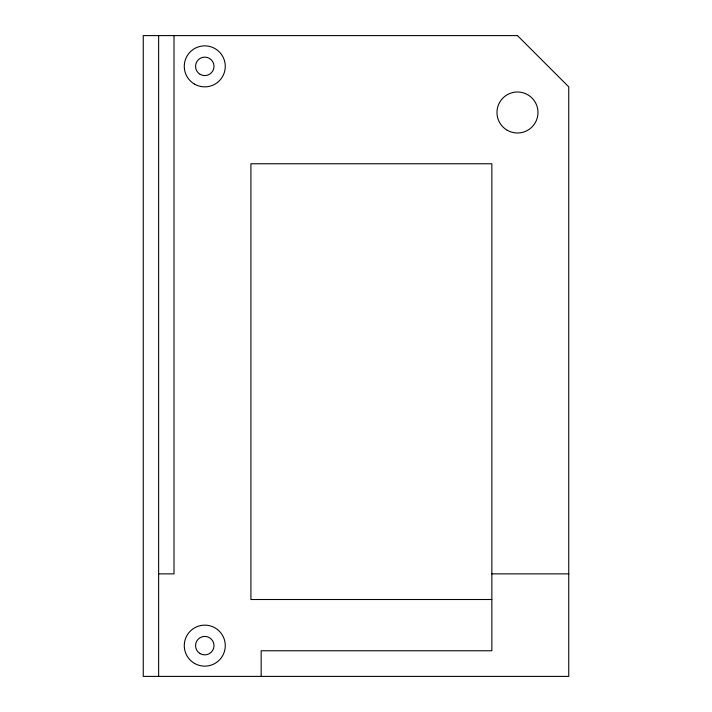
<?xml version="1.0" encoding="UTF-8"?>
<svg xmlns="http://www.w3.org/2000/svg" width="712" height="712" viewBox="0 0 712 712"><rect width="100%" height="100%" fill="white"/><g stroke="black" fill="none" stroke-linecap="round" stroke-linejoin="round"><path stroke-width="1.07" d="M158.634 573.872L174.013 573.872L174.013 35.6M491.85 573.872L568.746 573.872M491.85 599.504L250.909 599.504L250.909 163.76L491.85 163.76L491.85 650.768L261.162 650.768L261.162 676.4M158.634 35.6L158.634 676.4M517.482 35.6L143.254 35.6L143.254 676.4L568.746 676.4L568.746 86.864L517.482 35.6M194.518 663.397A20.506 20.506 0 0 0 225.277 645.642A20.506 20.506 0 0 0 194.518 627.886A20.506 20.506 0 0 0 194.518 663.397M194.518 84.114A20.506 20.506 0 0 0 225.277 66.358A20.506 20.506 0 0 0 194.518 48.603A20.506 20.506 0 0 0 194.518 84.114M507.229 130.251A20.506 20.506 0 0 0 537.987 112.496A20.506 20.506 0 0 0 507.229 94.74A20.506 20.506 0 0 0 507.229 130.251M200.161 74.351A9.229 9.229 0 0 0 214 66.358A9.229 9.229 0 0 0 200.161 58.366A9.229 9.229 0 0 0 200.161 74.351M200.161 653.634A9.229 9.229 0 0 0 214 645.642A9.229 9.229 0 0 0 200.161 637.649A9.229 9.229 0 0 0 200.161 653.634"/></g></svg>
